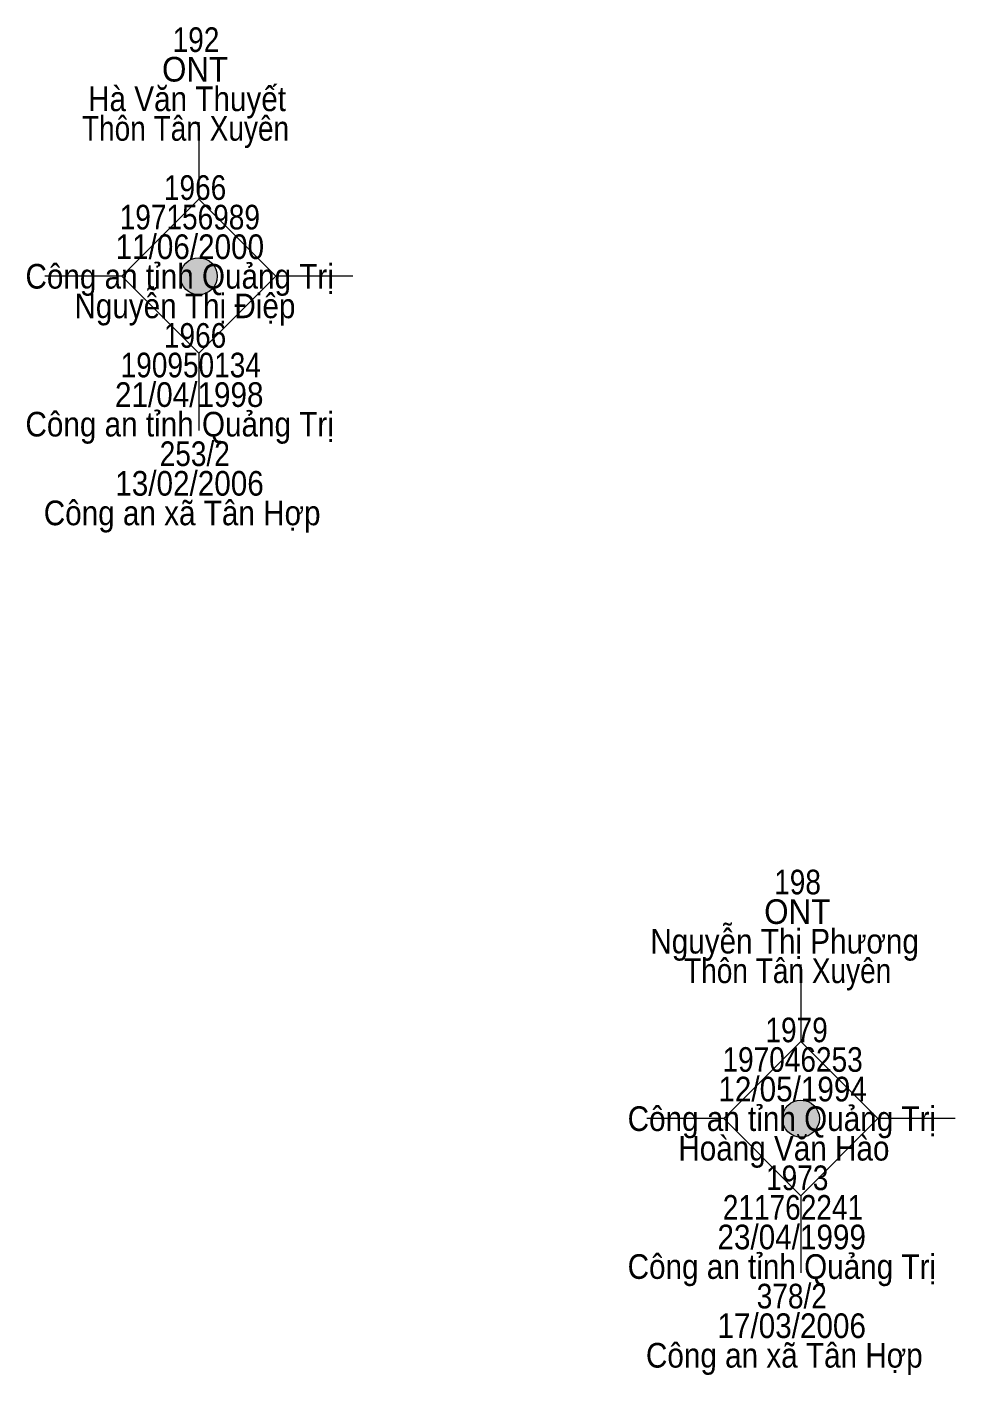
# Model space of a CAD drawing. Header units: metres. Extents: x 550999 to 552168, y 1840994 to 1841978.
# Drawn here: x 551218.64 to 551233.7, y 1841319.41 to 1841341.29 of the extents above; entities that cross this region are included whole.
import ezdxf
from ezdxf.enums import TextEntityAlignment as Align

# ---------------------------------------------------------------- set-up
doc = ezdxf.new("R2010")
doc.units = ezdxf.units.M
doc.header["$LTSCALE"] = 0.16
doc.layers.add('11', color=7, linetype='Continuous', lineweight=13)
doc.layers.add('15', color=7, linetype='Continuous')

msp = doc.modelspace()

# ---------------------------------------------------------------- hatches: boundary and pattern name
at = {"layer": '11'}
for points in [[(551221.7295, 1841337.24, 1), (551221.1295, 1841337.24, 1)], [(551231.4995, 1841323.57, 1), (551230.8995, 1841323.57, 1)]]:
    msp.add_hatch(color=256, dxfattribs=at).paths.add_polyline_path(points)

# ---------------------------------------------------------------- linework, layer by layer
for p, q in [((551221.43, 1841339.74), (551221.43, 1841338.49)), ((551220.18, 1841337.24), (551218.93, 1841337.24)), ((551223.93, 1841337.24), (551222.68, 1841337.24)), ((551221.43, 1841335.99), (551221.43, 1841334.74)), ((551231.2, 1841326.07), (551231.2, 1841324.82)), ((551229.95, 1841323.57), (551228.7, 1841323.57)), ((551233.7, 1841323.57), (551232.45, 1841323.57)), ((551231.2, 1841322.32), (551231.2, 1841321.07))]:
    msp.add_line(p, q, dxfattribs=at)
for points in [[(551221.43, 1841338.49), (551220.18, 1841337.24), (551221.43, 1841335.99), (551222.68, 1841337.24)], [(551231.2, 1841324.82), (551229.95, 1841323.57), (551231.2, 1841322.32), (551232.45, 1841323.57)]]:
    msp.add_lwpolyline(points, close=True, dxfattribs=at)
for centre in [(551221.4295, 1841337.24), (551231.1995, 1841323.57)]:
    msp.add_circle(centre, 0.3, dxfattribs=at)

# ---------------------------------------------------------------- texts
at = {"layer": '15'}
for s, width, p in [('192', 0.85, (551221.385, 1841340.88)), ('ONT', 0.95, (551221.37, 1841340.4)), ('Hà Văn Thuyết', 0.9, (551221.24, 1841339.92)), ('Thôn Tân Xuyên', 0.85, (551221.215, 1841339.44)), ('1966', 0.85, (551221.37, 1841338.48)), ('197156989', 0.85, (551221.285, 1841338)), ('11/06/2000', 0.9, (551221.285, 1841337.52)), ('Công an tỉnh Quảng Trị', 0.9, (551221.12, 1841337.04)), ('Nguyễn Thị Điệp', 0.9, (551221.205, 1841336.56)), ('1966', 0.85, (551221.37, 1841336.08)), ('190950134', 0.85, (551221.3, 1841335.6)), ('21/04/1998', 0.9, (551221.275, 1841335.12)), ('Công an tỉnh Quảng Trị', 0.9, (551221.12, 1841334.64)), ('253/2', 0.85, (551221.365, 1841334.16)), ('13/02/2006', 0.9, (551221.28, 1841333.68)), ('Công an xã Tân Hợp', 0.9, (551221.16, 1841333.2)), ('198', 0.85, (551231.145, 1841327.21)), ('ONT', 0.95, (551231.14, 1841326.73)), ('Nguyễn Thị Phương', 0.9, (551230.935, 1841326.25)), ('Thôn Tân Xuyên', 0.85, (551230.985, 1841325.77)), ('1979', 0.85, (551231.13, 1841324.81)), ('197046253', 0.85, (551231.065, 1841324.33)), ('12/05/1994', 0.9, (551231.065, 1841323.85)), ('Công an tỉnh Quảng Trị', 0.9, (551230.89, 1841323.37)), ('Hoàng Văn Hào ', 0.9, (551230.99, 1841322.89)), ('1973', 0.85, (551231.14, 1841322.41)), ('211762241', 0.85, (551231.07, 1841321.93)), ('23/04/1999', 0.9, (551231.05, 1841321.45)), ('Công an tỉnh Quảng Trị', 0.9, (551230.89, 1841320.97)), ('378/2 ', 0.85, (551231.115, 1841320.49)), ('17/03/2006', 0.9, (551231.05, 1841320.01)), ('Công an xã Tân Hợp', 0.9, (551230.93, 1841319.53))]:
    msp.add_text(s, height=0.4, dxfattribs=dict(at, width=width)).set_placement(p, align=Align.CENTER)

doc.saveas('drawing.dxf')
